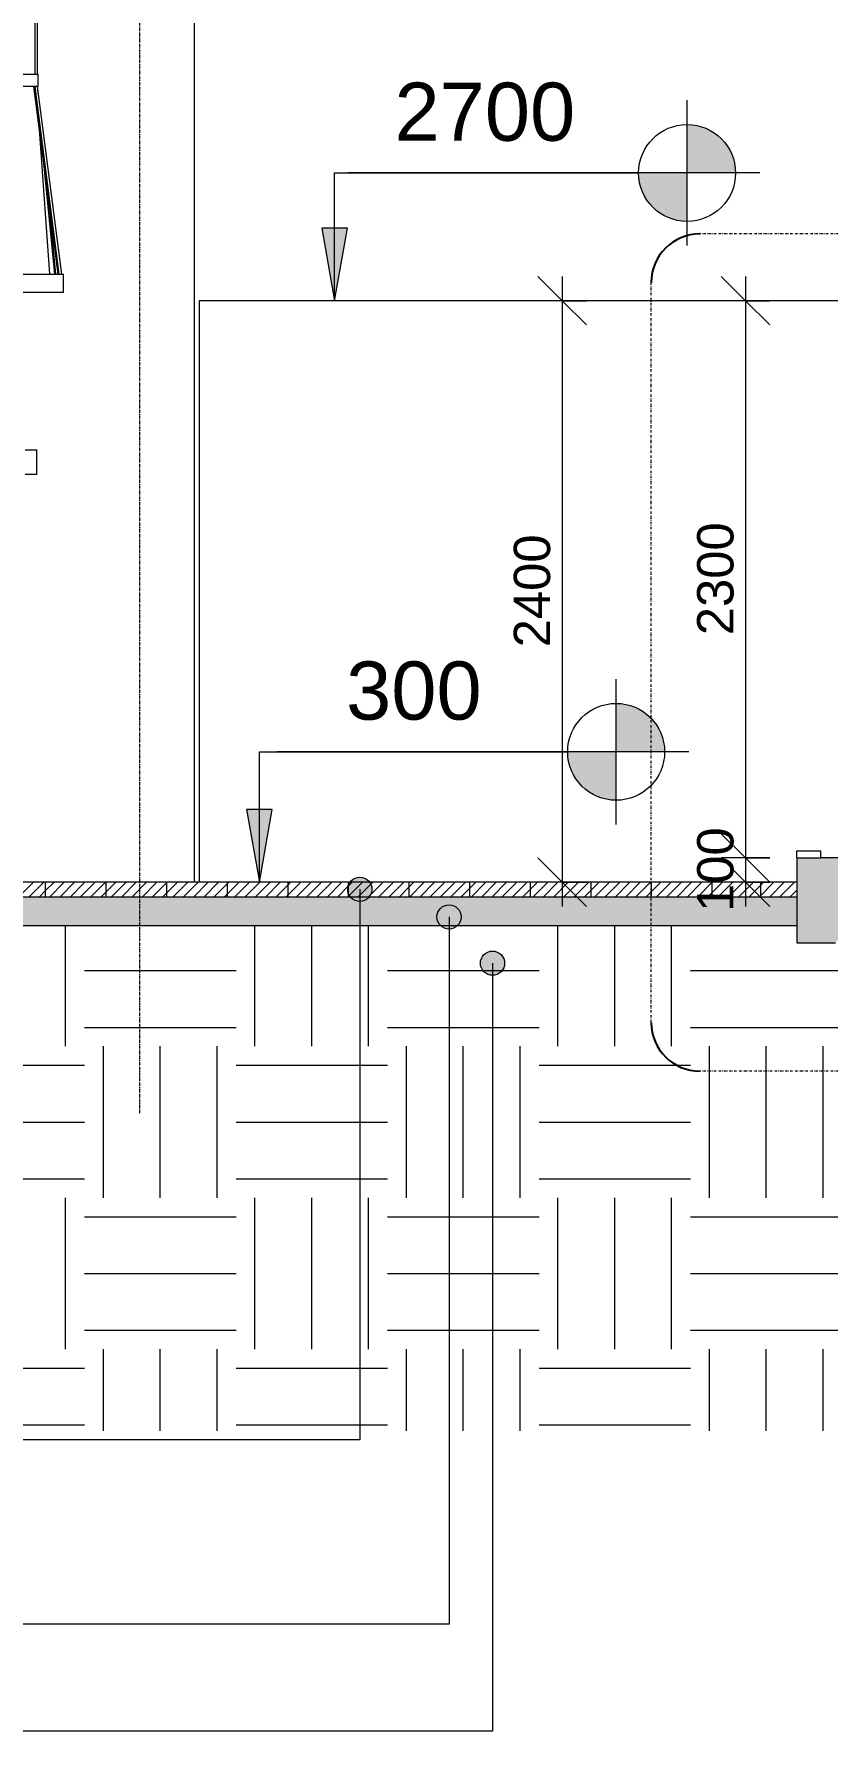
# Model space of a CAD drawing. Header units: millimetres. Extents: x -25665 to 25841, y -6376 to 15610.
# Drawn here: x 6475 to 9747, y -3204 to 3801 of the extents above; entities that cross this region are included whole.
import ezdxf

# ---------------------------------------------------------------- set-up
doc = ezdxf.new("R2010")
doc.units = ezdxf.units.MM
doc.linetypes.add('Dash dot', pattern=[21, 10, -5, 1, -5])
doc.linetypes.add('Grid Line', pattern=[22.225, 12.7, -3.175, 3.175, -3.175])
for name, color, linetype, lineweight in [('A-ANNO-DIMS', 211, 'Continuous', 9), ('A-ANNO-DIMS-100', 211, 'Continuous', 9), ('A-DETL-GENF', 92, 'Continuous', 9), ('A-DETL-MEDM', 33, 'Continuous', 25), ('A-DETL-THIN', 151, 'Continuous', 9), ('A-GENM', 13, 'Continuous', 9), ('A-WALL', 113, 'Continuous', 9), ('G-ANNO-DIMS', 111, 'Continuous', 9), ('G-ANNO-TEXT', 231, 'Continuous', 9), ('S-GRID', 1, 'Continuous', 9)]:
    doc.layers.add(name, color=color, linetype=linetype, lineweight=lineweight)
doc.styles.add('Arial_2', font='arial.ttf', dxfattribs={"height": 240})
doc.styles.add('Arial_4', font='arial.ttf', dxfattribs={"height": 150})
doc.dimstyles.new('100', dxfattribs={"dimscale": 304.8, "dimtxt": 153.03891, "dimasz": 0.656168, "dimexe": 0.328084, "dimexo": 0.0625, "dimgap": 0.016404, "dimtad": 1, "dimdec": 0, "dimzin": 0, "dimdsep": 46, "dimtxsty": 'Arial_4', "dimblk1": 'OBLIQUE', "dimblk2": 'OBLIQUE', "dimsah": 1, "dimcen": 0.09, "dimdle": 0.328084, "dimazin": 0, "dimtfac": 1, "dimtdec": 4, "dimtix": 1, "dimtmove": 0, "dimatfit": 3, "dimfxl": 0.328084, "dimfxlon": 1, "dimtvp": 1, "dimtolj": 1, "dimtzin": 0, "dimarcsym": 2})
pattern_1 = [(45, (-2066.66, 4700), (-21.2132, 21.2132), [])]

# ---------------------------------------------------------------- blocks, each defined once
blk = doc.blocks.new('Generic Models 2 - Generic Models 1-700113-Section - D')
at = {"layer": 'A-GENM'}
blk.add_line((7137.2, 300), (7137.2, 8750), dxfattribs=at)
blk = doc.blocks.new('Ladder_complete_5314 - Ladder_complete_5314-1763503-Section - D')
at = {"layer": 'A-GENM'}
for p, q in [((6479.8, 3635.2), (6479.8, 4934.3)), ((6488.7, 4934.3), (6488.7, 3635.2)), ((5775.7, 3635.2), (6493.3, 3635.2)), ((6493.3, 3584.4), (5775.7, 3584.4)), ((6473.6, 3584), (6573.6, 2809.8)), ((6579.9, 2809.8), (6479.8, 3584.4)), ((6488.7, 3584.4), (6588.7, 2809.8)), ((6493.6, 3546.4), (6489.8, 3584.4)), ((6493.3, 3584.4), (6493.3, 3635.2)), ((6496.3, 3408), (6540.1, 2809.8)), ((6516, 3255.3), (6560.2, 2809.8)), ((6566.3, 2809.8), (6542.8, 3048)), ((5677.1, 2809.8), (6597.3, 2809.8)), ((6597.5, 2733.6), (6597.5, 2809.8)), ((6597.3, 2733.6), (5677.1, 2733.6)), ((6439.7, 2084.3), (6487.3, 2084.3)), ((6487.3, 1982.7), (6487.3, 2084.3)), ((6487.3, 1982.7), (6439.7, 1982.7))]:
    blk.add_line(p, q, dxfattribs=at)
blk = doc.blocks.new('Dummy_Callout_Boundary_18357 - Dummy_Callout_Boundary_18357-1197694-Section - D')
at = {"layer": 'A-DETL-GENF', "linetype": 'Dash dot'}
for p, q in [((13174.8, 2975.6), (9222.2, 2975.6)), ((9022.2, -280), (9022.2, 2775.6)), ((13374.8, -280), (13374.8, 2775.6)), ((13174.8, -480), (9222.2, -480))]:
    blk.add_line(p, q, dxfattribs=at)
at = {"layer": 'A-DETL-MEDM'}
for centre, start, end in [((9222.2, 2775.6), 90, 180), ((13174.8, 2775.6), 360, 90), ((9222.2, -280), 180, 270), ((13174.8, -280), 270, 360)]:
    blk.add_arc(centre, 200, start, end, dxfattribs=at)
blk = doc.blocks.new('Spot Elevations - Standard-23738-Section - D')
at = {"layer": 'G-ANNO-DIMS'}
h = blk.add_hatch(color=256, dxfattribs=at)
edge = h.paths.add_edge_path()
edge.add_line((-4194.8, 9899.7), (-3994.8, 9899.7))
edge.add_arc((-4194.8, 9899.7), 200, 0, 90)
edge.add_line((-4194.8, 10099.7), (-4194.8, 9899.7))
h = blk.add_hatch(color=256, dxfattribs=at)
edge = h.paths.add_edge_path()
edge.add_line((-4194.8, 9899.7), (-4394.8, 9899.7))
edge.add_arc((-4194.8, 9899.7), 200, 180, 270)
edge.add_line((-4194.8, 9699.7), (-4194.8, 9899.7))
for p, q in [((-4194.8, 9599.7), (-4194.8, 10199.7)), ((-3894.8, 9899.7), (-5594.8, 9899.7))]:
    blk.add_line(p, q, dxfattribs=at)
blk.add_circle((-4194.8, 9899.7), 200, dxfattribs=at)
blk = doc.blocks.new('DIMBLOCK35-Section - D')
at = {"layer": 'A-ANNO-DIMS-100', "transparency": 16777216}
for p, q in [((9410.9, 2700), (9310.9, 2800)), ((9410.9, 2800), (9410.9, 400)), ((9510.9, 2700), (9310.9, 2700)), ((9410.9, 2700), (9510.9, 2600)), ((9410.9, 2700), (9510.9, 2700)), ((9410.9, 400), (9310.9, 500)), ((9510.9, 400), (9310.9, 400)), ((9410.9, 400), (9510.9, 300)), ((9410.9, 400), (9510.9, 400))]:
    blk.add_line(p, q, dxfattribs=at)
at = {"layer": 'A-ANNO-DIMS-100', "color": 0, "transparency": 16777216, "insert": (9211.2, 1319.3), "char_height": 150, "width": 553.765, "attachment_point": 1, "rotation": 90, "line_spacing_factor": 0.941778, "style": 'Arial_4'}
blk.add_mtext('2300', dxfattribs=at)
blk = doc.blocks.new('_Oblique')
at = {"color": 0, "linetype": 'ByBlock', "lineweight": -2}
blk.add_line((-0.5, -0.5), (0.5, 0.5), dxfattribs=at)
blk = doc.blocks.new('DIMBLOCK36-Section - D')
at = {"layer": 'A-ANNO-DIMS-100', "transparency": 16777216}
for p, q in [((9410.9, 400), (9310.9, 500)), ((9410.9, 300), (9310.9, 400)), ((9510.9, 400), (9310.9, 400)), ((9410.9, 400), (9410.9, 200)), ((9410.9, 400), (9510.9, 300)), ((9410.9, 400), (9510.9, 400)), ((9510.9, 300), (9310.9, 300)), ((9410.9, 300), (9510.9, 200)), ((9410.9, 300), (9510.9, 300))]:
    blk.add_line(p, q, dxfattribs=at)
at = {"layer": 'A-ANNO-DIMS-100', "color": 0, "transparency": 16777216, "insert": (9211.2, 176.9), "char_height": 150, "width": 415.324, "attachment_point": 1, "rotation": 90, "line_spacing_factor": 0.941778, "style": 'Arial_4'}
blk.add_mtext('100', dxfattribs=at)
blk = doc.blocks.new('DIMBLOCK38-Section - D')
at = {"layer": 'A-ANNO-DIMS-100', "transparency": 16777216}
for p, q in [((8654.7, 2700), (8554.7, 2800)), ((8654.7, 2800), (8654.7, 200)), ((8754.7, 2700), (8554.7, 2700)), ((8654.7, 2700), (8754.7, 2600)), ((8654.7, 2700), (8754.7, 2700)), ((8654.7, 300), (8554.7, 400)), ((8754.7, 300), (8554.7, 300)), ((8654.7, 300), (8754.7, 200)), ((8654.7, 300), (8754.7, 300))]:
    blk.add_line(p, q, dxfattribs=at)
at = {"layer": 'A-ANNO-DIMS-100', "color": 0, "transparency": 16777216, "insert": (8454.9, 1269.3), "char_height": 150, "width": 553.765, "attachment_point": 1, "rotation": 90, "line_spacing_factor": 0.941778, "style": 'Arial_4'}
blk.add_mtext('2400', dxfattribs=at)

msp = doc.modelspace()

# ---------------------------------------------------------------- hatches: boundary and pattern name
at = {"layer": 'A-DETL-GENF'}
msp.add_hatch(color=253, dxfattribs=at).paths.add_polyline_path([(9782.2, 50), (10032.2, 300), (12722.2, 300), (12722.2, 400), (9622.2, 400), (9622.2, 50)])
h = msp.add_hatch(dxfattribs=at)
h.set_pattern_fill('FP_19', color=253, style=0, pattern_type=2)
h.set_pattern_definition([(0, (-2066.66, 4700), (625, 625), [625, -625]), (0, (-2066.66, 4934.4), (625, 625), [625, -625]), (0, (-2066.66, 5168.75), (625, 625), [625, -625]), (90, (-1988.54, 5246.9), (-625, 625), [625, -625]), (90, (-1754.16, 5246.9), (-625, 625), [625, -625]), (90, (-1519.8, 5246.9), (-625, 625), [625, -625])])
h.paths.add_polyline_path([(12923.1, -1964.5), (14073.4, -1964.5), (14073.4, 71.5), (13122.2, 71.5), (13122.2, -123.2), (13047.2, -123.2), (13047.2, -171.8), (13018.1, -123.2), (12922.2, -123.2), (12922.2, 300), (10032.2, 300), (9782.2, 50), (9622.2, 50), (9622.2, 120), (5022.2, 120), (5022.2, -250), (4772.2, -250), (4772.2, 150), (3772.2, 150), (3772.2, 200), (2122.2, 200), (2122.2, -250), (1922.2, -250), (1922.2, 200), (-2162.8, 200), (-2162.8, -250), (-2362.8, -250), (-2362.8, 200), (-6777.8, 200), (-6777.8, -250), (-7027.8, -250), (-7027.8, 148.2), (-8647.1, 148.2), (-9113.1, -84.8), (-9113.1, -230), (-17877.8, -230), (-17877.8, -547.3), (-17952.8, -547.3), (-17952.8, -595.8), (-18017.8, -487.3), (-18017.8, -547.3), (-18077.8, -547.3), (-18077.8, -230), (-18422.4, -230), (-18422.4, -1964.5), (12899, -1964.5)])
at = {"layer": 'A-DETL-GENF', "lineweight": 18}
h = msp.add_hatch(dxfattribs=at)
h.set_pattern_fill('FP_15', color=250, style=0, pattern_type=2)
h.set_pattern_definition(pattern_1)
h.paths.add_polyline_path([(6522.2, 240), (6522.2, 300), (6272.2, 300), (6272.2, 240)])
h = msp.add_hatch(dxfattribs=at)
h.set_pattern_fill('FP_15', color=250, style=0, pattern_type=2)
h.set_pattern_definition(pattern_1)
h.paths.add_polyline_path([(6772.2, 240), (6772.2, 300), (6522.2, 300), (6522.2, 240)])
h = msp.add_hatch(dxfattribs=at)
h.set_pattern_fill('FP_15', color=250, style=0, pattern_type=2)
h.set_pattern_definition(pattern_1)
h.paths.add_polyline_path([(7022.2, 240), (7022.2, 300), (6772.2, 300), (6772.2, 240)])
h = msp.add_hatch(dxfattribs=at)
h.set_pattern_fill('FP_15', color=250, style=0, pattern_type=2)
h.set_pattern_definition(pattern_1)
h.paths.add_polyline_path([(7272.2, 240), (7272.2, 300), (7022.2, 300), (7022.2, 240)])
h = msp.add_hatch(dxfattribs=at)
h.set_pattern_fill('FP_15', color=250, style=0, pattern_type=2)
h.set_pattern_definition(pattern_1)
h.paths.add_polyline_path([(7522.2, 240), (7522.2, 300), (7272.2, 300), (7272.2, 240)])
h = msp.add_hatch(dxfattribs=at)
h.set_pattern_fill('FP_15', color=250, style=0, pattern_type=2)
h.set_pattern_definition(pattern_1)
h.paths.add_polyline_path([(7772.2, 240), (7772.2, 300), (7522.2, 300), (7522.2, 240)])
h = msp.add_hatch(dxfattribs=at)
h.set_pattern_fill('FP_15', color=250, style=0, pattern_type=2)
h.set_pattern_definition(pattern_1)
h.paths.add_polyline_path([(8022.2, 240), (8022.2, 300), (7772.2, 300), (7772.2, 240), (7980.4, 240)])
h = msp.add_hatch(dxfattribs=at)
h.set_pattern_fill('FP_15', color=250, style=0, pattern_type=2)
h.set_pattern_definition(pattern_1)
h.paths.add_polyline_path([(8272.2, 240), (8272.2, 300), (8022.2, 300), (8022.2, 240)])
h = msp.add_hatch(dxfattribs=at)
h.set_pattern_fill('FP_15', color=250, style=0, pattern_type=2)
h.set_pattern_definition(pattern_1)
h.paths.add_polyline_path([(8522.2, 240), (8522.2, 300), (8272.2, 300), (8272.2, 240)])
h = msp.add_hatch(dxfattribs=at)
h.set_pattern_fill('FP_15', color=250, style=0, pattern_type=2)
h.set_pattern_definition(pattern_1)
h.paths.add_polyline_path([(8772.2, 240), (8772.2, 300), (8522.2, 300), (8522.2, 240)])
h = msp.add_hatch(dxfattribs=at)
h.set_pattern_fill('FP_15', color=250, style=0, pattern_type=2)
h.set_pattern_definition(pattern_1)
h.paths.add_polyline_path([(9022.2, 240), (9022.2, 300), (8772.2, 300), (8772.2, 240), (8995.9, 240)])
h = msp.add_hatch(dxfattribs=at)
h.set_pattern_fill('FP_15', color=250, style=0, pattern_type=2)
h.set_pattern_definition(pattern_1)
h.paths.add_polyline_path([(9272.2, 240), (9272.2, 300), (9022.2, 300), (9022.2, 240)])
h = msp.add_hatch(dxfattribs=at)
h.set_pattern_fill('FP_15', color=250, style=0, pattern_type=2)
h.set_pattern_definition(pattern_1)
h.paths.add_polyline_path([(9472.2, 240), (9472.2, 300), (9272.2, 300), (9272.2, 240)])
h = msp.add_hatch(dxfattribs=at)
h.set_pattern_fill('FP_15', color=250, style=0, pattern_type=2)
h.set_pattern_definition(pattern_1)
h.paths.add_polyline_path([(9472.2, 240), (9622.2, 240), (9622.2, 300), (9472.2, 300), (9472.2, 279.2)])
at = {"layer": 'A-DETL-GENF'}
h = msp.add_hatch(dxfattribs=at)
h.set_pattern_fill('FP_14', style=0, pattern_type=2)
h.set_pattern_definition([(0, (-2066.66, 4700), (121.92, 30.48), [10.058, -81.382, 10.058, -81.382, -487.68]), (0, (-2066.66, 4700), (121.92, 30.48), [-182.88, 10.058, -172.822, 10.058, -81.382, -213.36]), (0, (-2066.66, 4700), (121.92, 30.48), [-457.2, 10.058, -50.902, 10.058, -142.342]), (120, (-2020.94, 4715.24), (-87.356454, 90.34582), [10.058, -81.382, 10.058, -81.382, -487.68]), (120, (-2020.94, 4715.24), (-87.356454, 90.34582), [-182.88, 10.058, -172.822, 10.058, -81.382, -213.36]), (120, (-2020.94, 4715.24), (-87.356454, 90.34582), [-457.2, 10.058, -50.902, 10.058, -142.342]), (240, (-2005.7, 4776.2), (-34.563546, -120.82582), [10.058, -81.382, 10.058, -81.382, -487.68]), (240, (-2005.7, 4776.2), (-34.563546, -120.82582), [-182.88, 10.058, -172.822, 10.058, -81.382, -213.36]), (240, (-2005.7, 4776.2), (-34.563546, -120.82582), [-457.2, 10.058, -50.902, 10.058, -142.342])])
h.paths.add_polyline_path([(8995.9, 120), (9622.2, 120), (9622.2, 240), (5022.2, 240), (5022.2, 120), (8772.2, 120)])
at = {"layer": 'G-ANNO-DIMS'}
for points in [[(7715.7, 2700), (7768.6, 3000), (7662.8, 3000)], [(7405.5, 300), (7458.4, 600), (7352.6, 600)]]:
    msp.add_hatch(color=256, dxfattribs=at).paths.add_polyline_path(points)
at = {"layer": 'G-ANNO-TEXT'}
h = msp.add_hatch(color=7, dxfattribs=at)
edge = h.paths.add_edge_path()
edge.add_arc((7819.6, 270.5), 50, 0, 360)
h = msp.add_hatch(color=7, dxfattribs=at)
edge = h.paths.add_edge_path()
edge.add_arc((8187.9, 156.6), 50, 0, 360)
h = msp.add_hatch(color=7, dxfattribs=at)
edge = h.paths.add_edge_path()
edge.add_arc((8367.2, -34.4), 50, 0, 360)

# ---------------------------------------------------------------- linework, layer by layer
at = {"layer": 'A-DETL-THIN'}
for p, q in [((9722.2, 428.4), (9620.6, 428.4)), ((9620.6, 428.4), (9620.6, 400)), ((9722.2, 400), (9722.2, 428.4)), ((9620.6, 400), (9722.2, 400)), ((9622.2, 400), (9622.2, 50)), ((12722.2, 400), (9722.2, 400)), ((6522.2, 300), (6272.2, 300)), ((6522.2, 300), (6522.2, 240)), ((6772.2, 300), (6522.2, 300)), ((6772.2, 300), (6772.2, 240)), ((7022.2, 300), (6772.2, 300)), ((7022.2, 300), (7022.2, 240)), ((7272.2, 300), (7022.2, 300)), ((7272.2, 300), (7272.2, 240)), ((7522.2, 300), (7272.2, 300)), ((7522.2, 300), (7522.2, 240)), ((7772.2, 300), (7522.2, 300)), ((7772.2, 300), (7772.2, 240)), ((8022.2, 300), (7772.2, 300)), ((8022.2, 300), (8022.2, 240)), ((8272.2, 300), (8022.2, 300)), ((8272.2, 300), (8272.2, 240)), ((8522.2, 300), (8272.2, 300)), ((8522.2, 300), (8522.2, 240)), ((8772.2, 300), (8522.2, 300)), ((8772.2, 300), (8772.2, 240)), ((9022.2, 300), (8772.2, 300)), ((9022.2, 300), (9022.2, 240)), ((9272.2, 300), (9022.2, 300)), ((9272.2, 300), (9272.2, 240)), ((9472.2, 300), (9272.2, 300)), ((9472.2, 300), (9472.2, 240)), ((9622.2, 300), (9472.2, 300)), ((6272.2, 240), (6522.2, 240)), ((6522.2, 240), (6772.2, 240)), ((6772.2, 240), (7022.2, 240)), ((7022.2, 240), (7272.2, 240)), ((7272.2, 240), (7522.2, 240)), ((7522.2, 240), (7772.2, 240)), ((7772.2, 240), (8022.2, 240)), ((8022.2, 240), (8272.2, 240)), ((8272.2, 240), (8522.2, 240)), ((8522.2, 240), (8772.2, 240)), ((8772.2, 240), (9022.2, 240)), ((9022.2, 240), (9272.2, 240)), ((9272.2, 240), (9472.2, 240)), ((9472.2, 240), (9622.2, 240)), ((9622.2, 120), (5022.2, 120)), ((9622.2, 50), (9782.2, 50))]:
    msp.add_line(p, q, dxfattribs=at)
at = {"layer": 'A-WALL'}
for p, q in [((12922.2, 2700), (7157.2, 2700)), ((7157.2, 2700), (7157.2, 300))]:
    msp.add_line(p, q, dxfattribs=at)
at = {"layer": 'G-ANNO-DIMS'}
for p, q in [((7715.7, 3227.3), (8969.8, 3227.3)), ((7715.7, 2700), (7715.7, 3227.3)), ((7768.6, 3000), (7662.8, 3000)), ((7662.8, 3000), (7715.7, 2700)), ((7715.7, 2700), (7768.6, 3000)), ((7405.5, 838), (8677.2, 838)), ((7405.5, 300), (7405.5, 838)), ((7458.4, 600), (7352.6, 600)), ((7352.6, 600), (7405.5, 300)), ((7405.5, 300), (7458.4, 600))]:
    msp.add_line(p, q, dxfattribs=at)
at = {"layer": 'G-ANNO-TEXT', "color": 7}
for p, q in [((7819.6, 270.5), (7819.6, -2001.2)), ((8187.9, 156.6), (8187.9, -2763.3)), ((8367.2, -34.4), (8367.2, -3203.9)), ((6488.6, -2001.2), (4573.9, -2001.2)), ((7819.6, -2001.2), (6488.6, -2001.2)), ((7849.2, -2763.3), (3409.7, -2763.3)), ((8187.9, -2763.3), (7849.2, -2763.3)), ((8367.2, -3203.9), (6097.6, -3203.9))]:
    msp.add_line(p, q, dxfattribs=at)
for centre in [(7819.6, 270.5), (8187.9, 156.6), (8367.2, -34.4)]:
    msp.add_circle(centre, 50, dxfattribs=at)
at = {"layer": 'S-GRID', "linetype": 'Grid Line'}
msp.add_line((6912.2, -653.8), (6912.2, 14809.9), dxfattribs=at)

# ---------------------------------------------------------------- block references
at = {"layer": 'A-DETL-GENF'}
msp.add_blockref('Dummy_Callout_Boundary_18357 - Dummy_Callout_Boundary_18357-1197694-Section - D', (0, 0), dxfattribs=at)
at = {"layer": 'A-GENM'}
for name in ['Ladder_complete_5314 - Ladder_complete_5314-1763503-Section - D', 'Generic Models 2 - Generic Models 1-700113-Section - D']:
    msp.add_blockref(name, (0, 0), dxfattribs=at)
at = {"layer": 'G-ANNO-DIMS'}
for p in [(13364.6, -6672.4), (13072, -9061.7)]:
    msp.add_blockref('Spot Elevations - Standard-23738-Section - D', p, dxfattribs=at)

# ---------------------------------------------------------------- texts
at = {"layer": 'G-ANNO-DIMS', "char_height": 240, "attachment_point": 1, "line_spacing_factor": 0.941778, "style": 'Arial_2'}
for s, insert, width in [('2700', (7962.6, 3600.2), 893.244), ('300', (7763.1, 1210.9), 669.933)]:
    msp.add_mtext(s, dxfattribs=dict(at, insert=insert, width=width))

# ---------------------------------------------------------------- dimensions: what is measured, and where the dimension line sits
at = {"layer": 'A-ANNO-DIMS'}
for base, p1, p2, override, picture, middle in [((8654.7, 300), (8754.7, 2700), (8754.7, 300), {"dimpost": '<>', "dimfxl": 2400}, 'DIMBLOCK38-Section - D', (8573.1, 1500)), ((9410.9, 400), (9510.9, 2700), (9510.9, 400), {"dimpost": '<>', "dimfxl": 2300}, 'DIMBLOCK35-Section - D', (9329.3, 1550)), ((9410.9, 300), (9510.9, 400), (9510.9, 300), {"dimpost": '<>', "dimfxl": 100}, 'DIMBLOCK36-Section - D', (9329.4, 350))]:
    dim = msp.add_linear_dim(base=base, p1=p1, p2=p2, angle=90, dimstyle='100', override=override, dxfattribs=at)
    dim.commit()
    dim.dimension.update_dxf_attribs({"geometry": picture, "text_midpoint": middle})

doc.saveas('drawing.dxf')
